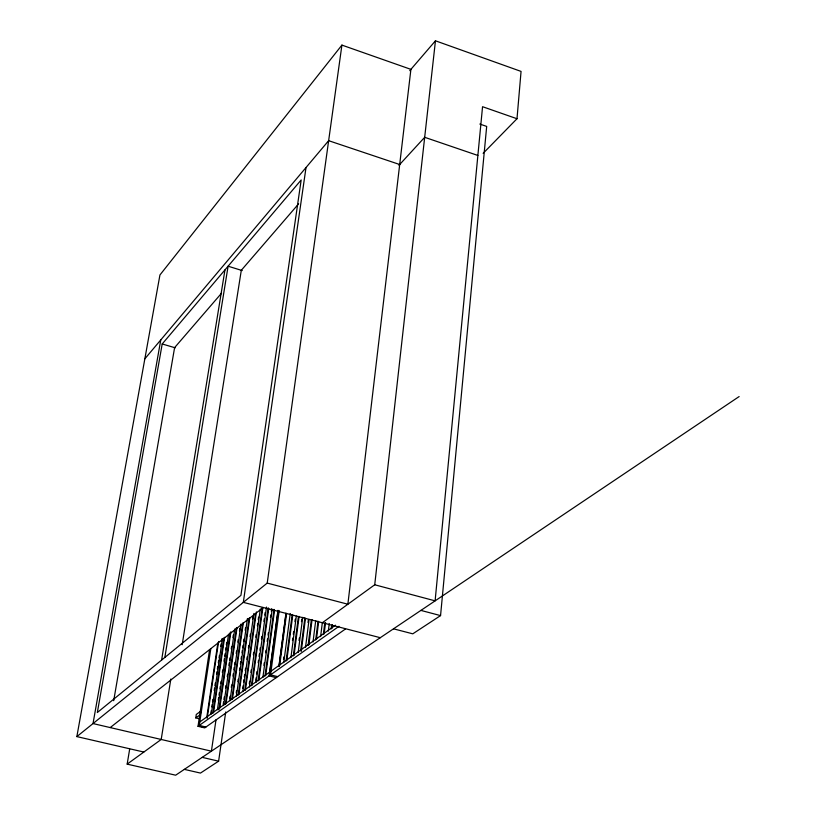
<?xml version="1.0" encoding="UTF-8"?>
<svg xmlns="http://www.w3.org/2000/svg" width="816" height="816" viewBox="0 0 816 816"><rect width="100%" height="100%" fill="white"/><g stroke="black" fill="none" stroke-linecap="round" stroke-linejoin="round"><path stroke-width="1.22" d="M483.133 153.337L516.997 118.738L521.057 71.41L435.458 40.8L409.765 70.686M393.496 628.82L412.774 633.828L440.558 615.601L486.683 126.419L479.828 124.052M320.617 636.592L322.32 622.761L374.728 584.776L435.458 40.8M328.328 631.094L329.246 623.506M331.153 628.963L331.612 625.178M331.959 628.391L332.418 624.597M323.36 634.501L324.758 623.128M324.146 633.94L325.553 622.557M315.68 639.979L318.026 621.119M316.455 639.418L318.648 621.812M308.111 645.354L311.294 620.16M308.876 644.803L312.069 619.599M313.018 641.957L315.71 620.537M298.166 652.504L302.695 617.345M300.655 650.658L304.868 617.834M301.257 651.382L305.459 618.538M307.989 622.547L308.315 620.027M305.541 647.251L309.07 619.466M290.904 657.635L296.32 616.1M293.311 655.891L298.36 616.978M294.056 655.35L299.105 616.417M299.033 640.489L299.36 637.979M301.461 621.659L301.787 619.15M283.744 662.694L290.241 613.489M286.069 661.031L292.189 614.479M286.804 660.511L292.76 615.193M292.465 640.55L292.791 638.041M293.281 634.267L293.607 631.747M294.923 621.69L295.249 619.171M278.939 666.101L285.988 613.132M279.001 666.539L286.049 613.571M279.664 665.591L286.538 613.846M283.509 659.43L283.846 656.911M277.96 610.327L269.096 675.883L276.216 677.647M269.892 671.384L277.879 612.275M279.215 610.501L270.524 674.873L277.654 676.637M263.894 665.377L264.241 662.857M265.618 652.78L265.965 650.26M267.169 641.437L267.515 638.918M268.036 635.134L268.382 632.614M270.443 617.488L270.79 614.968M271.31 611.184L271.657 608.665M262.864 677.484L272.177 609.389M264.976 676.046L274.054 609.399M265.679 675.546L274.584 610.123M267.22 583.093L341.914 45.104L410.907 69.36L347.871 604.228L267.22 583.093L76.857 736.603L143.84 752.046M255.755 680.289L256.102 677.79M256.622 674.026L256.969 671.517M258.182 662.745L258.529 660.236M259.049 656.482L259.396 653.973M259.916 650.209L260.263 647.7M261.477 638.928L261.824 636.429M263.905 621.384L264.251 618.875M264.772 615.121L265.118 612.612M256.102 682.309L266.495 607.063M258.142 680.901L268.209 607.777M258.835 680.411L268.729 608.501M245.432 689.948L256.397 611.949M249.278 683.737L249.635 681.217M250.859 672.425L251.216 669.905M253.327 654.82L253.674 652.31M255.785 637.225L256.132 634.715M257.366 625.913L257.713 623.404M258.244 619.63L258.59 617.12M249.431 687.021L260.324 609.052M251.399 685.705L262.222 607.971M252.083 685.216L262.905 607.441M238.201 695.089L249.135 618.171M238.874 694.61L249.798 617.651M242.719 688.357L243.076 685.838M243.617 682.054L243.964 679.534M244.321 677.015L244.678 674.495M245.218 670.711L245.575 668.192M246.82 659.369L247.177 656.849M248.421 648.026L248.778 645.497M250.022 636.674L250.379 634.154M252.511 619.028L252.868 616.508M242.852 691.662L253.888 613.469M244.759 690.428L255.551 613.734M229.969 700.811L241.016 624.067M231.744 699.689L242.719 623.189M232.397 699.22L243.372 622.679M236.242 692.998L236.599 690.489M237.854 681.717L238.211 679.208M239.465 670.436L239.822 667.927M240.353 664.163L240.71 661.654M241.077 659.155L241.434 656.645M241.964 652.882L242.321 650.372M242.678 647.863L243.035 645.364M243.576 641.6L243.933 639.091M245.188 630.319L245.545 627.81M236.365 696.293L247.452 618.518M223.196 704.463L223.564 701.933M223.931 699.414L224.298 696.895M225.583 688.061L225.95 685.542M227.236 676.709L227.603 674.189M228.888 665.356L229.255 662.837M229.622 660.307L229.99 657.788M231.275 648.955L231.642 646.435M232.927 637.602L233.294 635.083M223.655 705.31L234.743 628.983M225.369 704.218L236.487 627.494M226.012 703.759L236.946 628.249M184.334 769.376L200.471 773.078L218.617 761.175L225.726 711.991M306.02 167.525L243.321 602.361L380.287 637.694M229.684 698.751L230.041 696.242M231.316 687.439L231.673 684.92M232.937 676.117L233.305 673.608M233.845 669.834L234.212 667.325M234.569 664.805L234.937 662.286M236.201 653.494L236.569 650.974M237.833 642.172L238.201 639.652M239.465 630.86L239.833 628.34M218.27 700.118L218.637 697.609M219.004 695.099L219.371 692.59M219.922 688.826L220.3 686.317M220.667 683.808L221.034 681.299M222.319 672.517L222.686 670.007M223.982 661.225L224.349 658.716M224.716 656.207L225.083 653.698M225.634 649.934L226.012 647.425M226.379 644.915L226.746 642.406M216.016 719.743L211.405 751.179L93.024 723.568L160.772 339.915M217.423 709.706L228.562 634.216M218.892 709.951L230.245 632.39M219.718 708.247L230.877 631.89M206.754 717.458L217.821 643.181M207.182 718.274L218.627 641.437M210.844 713.225L211.222 710.705M211.783 706.931L212.15 704.412M212.527 701.903L212.905 699.383M214.21 690.571L214.577 688.051M214.955 685.532L215.322 683.023M216.628 674.21L217.005 671.69M217.372 669.171L217.75 666.652M218.311 662.878L218.688 660.358M219.055 657.849L219.433 655.33M220.738 646.517L221.105 643.997M221.483 641.478L221.85 638.969M211.283 714.041L222.472 638.479M212.874 713.113L223.992 637.816M213.506 712.664L224.624 637.327M210.803 648.751L199.247 725.444L205.928 727.025M195.758 717.907L196.279 714.459L200.858 711.144L200.338 714.602L195.758 717.907L199.073 718.692M345.535 628.942L204.694 727.892L198.023 726.311L209.579 649.709M170.83 679.045L161.201 739.469L127.163 764.133L175.664 775.2L739.143 396.556M182.192 644.732L241.301 270.29L298.625 203.837M161.609 660.083L224.961 269.902M164.852 657.441L228.103 266.2L242.24 270.586M127.163 764.133L129.673 749.088M113.699 700.679L174.604 347.626L221.626 293.107M162.2 343.975L97.339 712.521L240.924 595.374L301.175 179.959L162.2 343.975L175.307 347.84M76.857 736.603L159.936 274.972L341.914 45.104M144.85 358.816L328.644 140.678L399.687 164.516M398.942 165.322L424.687 137.302L477.87 155.458M110.201 727.576L263.262 607.502M335.478 625.209L199.165 722.405L198.635 725.883L205.306 727.454M198.023 726.311L338.997 626.29M202.195 757.37L218.617 761.175M420.893 610.409L440.558 615.601M374.728 584.776L435.112 600.851L482.552 106.702L516.997 118.738"/></g></svg>
